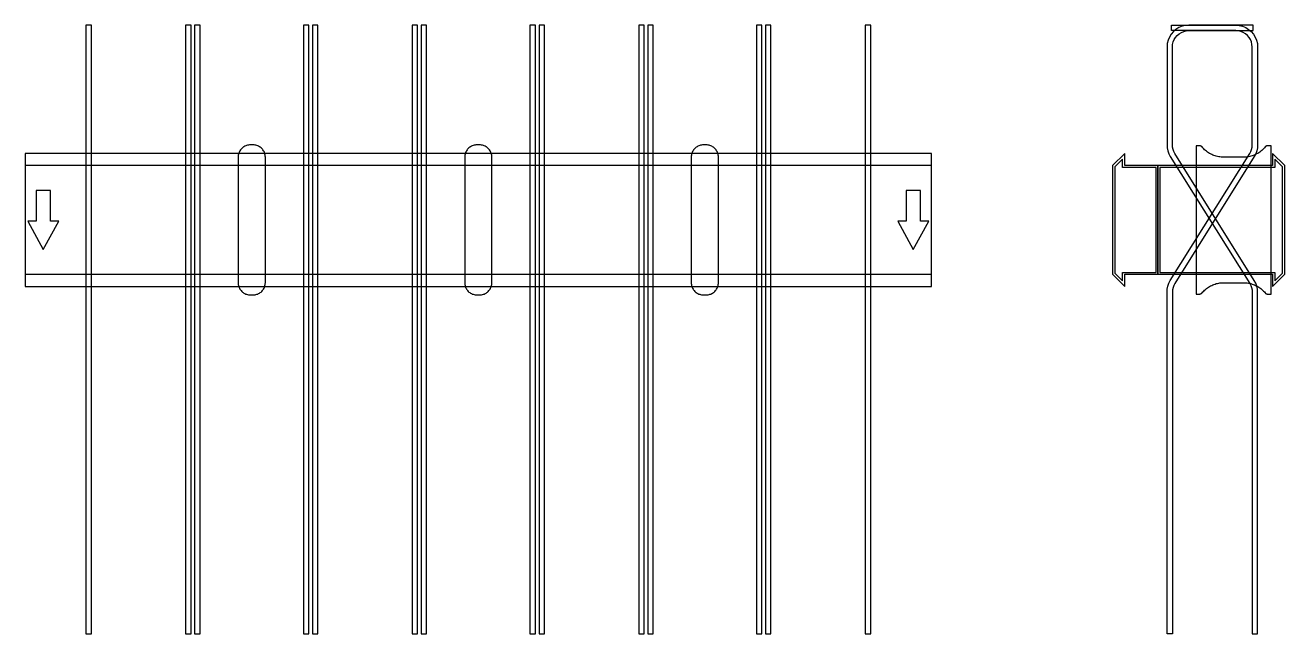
# Model space of a CAD drawing. Extents: x 0 to 1390, y -457 to 215.
import ezdxf

# ---------------------------------------------------------------- set-up
doc = ezdxf.new("R2010")
doc.units = 0
doc.layers.add('Halfen', color=7, linetype='CONTINUOUS')

msp = doc.modelspace()

# ---------------------------------------------------------------- linework, layer by layer
at = {"layer": 'Halfen', "color": 7}
for points in [[(73, -456.927), (73, 214.971), (67, 214.971), (67, -456.927)], [(183, -456.927), (183, 214.971), (177, 214.971), (177, -456.927)], [(193, -456.927), (193, 214.971), (187, 214.971), (187, -456.927)], [(313, -456.927), (313, 214.971), (307, 214.971), (307, -456.927)], [(323, -456.927), (323, 214.971), (317, 214.971), (317, -456.927)], [(433, -456.927), (433, 214.971), (427, 214.971), (427, -456.927)], [(443, -456.927), (443, 214.971), (437, 214.971), (437, -456.927)], [(563, -456.927), (563, 214.971), (557, 214.971), (557, -456.927)], [(573, -456.927), (573, 214.971), (567, 214.971), (567, -456.927)], [(683, -456.927), (683, 214.971), (677, 214.971), (677, -456.927)], [(693, -456.927), (693, 214.971), (687, 214.971), (687, -456.927)], [(813, -456.927), (813, 214.971), (807, 214.971), (807, -456.927)], [(823, -456.927), (823, 214.971), (817, 214.971), (817, -456.927)], [(933, -456.927), (933, 214.971), (927, 214.971), (927, -456.927)], [(1260, -456.898), (1260, -79.686), (1260.234, -76.346), (1260.93, -73.071), (1262.075, -69.925), (1263.647, -66.968), (1351.265, 73.25), (1352.444, 75.467), (1353.303, 77.827), (1353.825, 80.283), (1354, 82.788), (1354, 191), (1353.778, 193.816), (1353.119, 196.562), (1352.038, 199.172), (1350.562, 201.58), (1348.728, 203.728), (1346.58, 205.562), (1344.172, 207.038), (1341.562, 208.119), (1338.816, 208.778), (1336, 209), (1265, 209), (1265, 215), (1336, 215), (1339.754, 214.705), (1343.416, 213.825), (1346.896, 212.384), (1350.107, 210.416), (1352.971, 207.971), (1355.416, 205.107), (1357.384, 201.896), (1358.825, 198.416), (1359.705, 194.754), (1360, 191), (1360, 82.788), (1359.766, 79.448), (1359.07, 76.173), (1357.925, 73.027), (1356.353, 70.07), (1268.735, -70.148), (1267.556, -72.365), (1266.697, -74.725), (1266.175, -77.181), (1266, -79.686), (1266, -456.898)], [(1360, -456.927), (1360, -79.715), (1359.766, -76.375), (1359.07, -73.1), (1357.925, -69.953), (1356.353, -66.997), (1268.735, 73.221), (1267.556, 75.438), (1266.697, 77.798), (1266.175, 80.255), (1266, 82.76), (1266, 190.971), (1266.222, 193.787), (1266.881, 196.534), (1267.962, 199.143), (1269.438, 201.551), (1271.272, 203.699), (1273.42, 205.534), (1275.828, 207.009), (1278.438, 208.09), (1281.184, 208.75), (1284, 208.971), (1355, 208.971), (1355, 214.971), (1284, 214.971), (1280.246, 214.676), (1276.584, 213.797), (1273.104, 212.355), (1269.893, 210.388), (1267.029, 207.942), (1264.584, 205.078), (1262.616, 201.867), (1261.175, 198.388), (1260.295, 194.726), (1260, 190.971), (1260, 82.76), (1260.234, 79.419), (1260.93, 76.144), (1262.075, 72.998), (1263.647, 70.042), (1351.265, -70.177), (1352.444, -72.394), (1353.303, -74.754), (1353.825, -77.21), (1354, -79.715), (1354, -456.927)], [(0, -73.5), (1000, -73.5), (1000, 73.5), (0, 73.5)], [(265, -69.3), (265, -56.8), (265, 69.3), (264.958, 70.359), (264.834, 71.412), (264.627, 72.452), (264.339, 73.472), (263.972, 74.466), (263.529, 75.429), (263.011, 76.354), (262.422, 77.235), (261.765, 78.068), (261.046, 78.846), (260.268, 79.565), (259.435, 80.222), (258.554, 80.811), (257.629, 81.329), (256.666, 81.772), (255.672, 82.139), (254.652, 82.427), (253.612, 82.634), (252.559, 82.758), (251.5, 82.8), (248.5, 82.8), (247.441, 82.758), (246.388, 82.634), (245.348, 82.427), (244.328, 82.139), (243.334, 81.772), (242.371, 81.329), (241.446, 80.811), (240.565, 80.222), (239.732, 79.565), (238.954, 78.846), (238.235, 78.068), (237.578, 77.235), (236.989, 76.354), (236.471, 75.429), (236.028, 74.466), (235.661, 73.472), (235.373, 72.452), (235.166, 71.412), (235.042, 70.359), (235, 69.3), (235, -56.8), (235, -69.3), (235.042, -70.359), (235.166, -71.412), (235.373, -72.452), (235.661, -73.472), (236.028, -74.466), (236.471, -75.429), (236.989, -76.354), (237.578, -77.235), (238.235, -78.068), (238.954, -78.846), (239.732, -79.565), (240.565, -80.222), (241.446, -80.811), (242.371, -81.329), (243.334, -81.772), (244.328, -82.139), (245.348, -82.427), (246.388, -82.634), (247.441, -82.758), (248.5, -82.8), (251.5, -82.8), (252.559, -82.758), (253.612, -82.634), (254.652, -82.427), (255.672, -82.139), (256.666, -81.772), (257.629, -81.329), (258.554, -80.811), (259.435, -80.222), (260.268, -79.565), (261.046, -78.846), (261.765, -78.068), (262.422, -77.235), (263.011, -76.354), (263.529, -75.429), (263.972, -74.466), (264.339, -73.472), (264.627, -72.452), (264.834, -71.412), (264.958, -70.359), (265, -69.3)], [(515, -69.3), (515, -56.8), (515, 69.3), (514.958, 70.359), (514.834, 71.412), (514.627, 72.452), (514.339, 73.472), (513.972, 74.466), (513.529, 75.429), (513.011, 76.354), (512.422, 77.235), (511.765, 78.068), (511.046, 78.846), (510.268, 79.565), (509.435, 80.222), (508.554, 80.811), (507.629, 81.329), (506.666, 81.772), (505.672, 82.139), (504.652, 82.427), (503.612, 82.634), (502.559, 82.758), (501.5, 82.8), (498.5, 82.8), (497.441, 82.758), (496.388, 82.634), (495.348, 82.427), (494.328, 82.139), (493.334, 81.772), (492.371, 81.329), (491.446, 80.811), (490.565, 80.222), (489.732, 79.565), (488.954, 78.846), (488.235, 78.068), (487.578, 77.235), (486.989, 76.354), (486.471, 75.429), (486.028, 74.466), (485.661, 73.472), (485.373, 72.452), (485.166, 71.412), (485.042, 70.359), (485, 69.3), (485, -56.8), (485, -69.3), (485.042, -70.359), (485.166, -71.412), (485.373, -72.452), (485.661, -73.472), (486.028, -74.466), (486.471, -75.429), (486.989, -76.354), (487.578, -77.235), (488.235, -78.068), (488.954, -78.846), (489.732, -79.565), (490.565, -80.222), (491.446, -80.811), (492.371, -81.329), (493.334, -81.772), (494.328, -82.139), (495.348, -82.427), (496.388, -82.634), (497.441, -82.758), (498.5, -82.8), (501.5, -82.8), (502.559, -82.758), (503.612, -82.634), (504.652, -82.427), (505.672, -82.139), (506.666, -81.772), (507.629, -81.329), (508.554, -80.811), (509.435, -80.222), (510.268, -79.565), (511.046, -78.846), (511.765, -78.068), (512.422, -77.235), (513.011, -76.354), (513.529, -75.429), (513.972, -74.466), (514.339, -73.472), (514.627, -72.452), (514.834, -71.412), (514.958, -70.359), (515, -69.3)], [(765, -69.3), (765, -56.8), (765, 69.3), (764.958, 70.359), (764.834, 71.412), (764.627, 72.452), (764.339, 73.472), (763.972, 74.466), (763.529, 75.429), (763.011, 76.354), (762.422, 77.235), (761.765, 78.068), (761.046, 78.846), (760.268, 79.565), (759.435, 80.222), (758.554, 80.811), (757.629, 81.329), (756.666, 81.772), (755.672, 82.139), (754.652, 82.427), (753.612, 82.634), (752.559, 82.758), (751.5, 82.8), (748.5, 82.8), (747.441, 82.758), (746.388, 82.634), (745.348, 82.427), (744.328, 82.139), (743.334, 81.772), (742.371, 81.329), (741.446, 80.811), (740.565, 80.222), (739.732, 79.565), (738.954, 78.846), (738.235, 78.068), (737.578, 77.235), (736.989, 76.354), (736.471, 75.429), (736.028, 74.466), (735.661, 73.472), (735.373, 72.452), (735.166, 71.412), (735.042, 70.359), (735, 69.3), (735, -56.8), (735, -69.3), (735.042, -70.359), (735.166, -71.412), (735.373, -72.452), (735.661, -73.472), (736.028, -74.466), (736.471, -75.429), (736.989, -76.354), (737.578, -77.235), (738.235, -78.068), (738.954, -78.846), (739.732, -79.565), (740.565, -80.222), (741.446, -80.811), (742.371, -81.329), (743.334, -81.772), (744.328, -82.139), (745.348, -82.427), (746.388, -82.634), (747.441, -82.758), (748.5, -82.8), (751.5, -82.8), (752.559, -82.758), (753.612, -82.634), (754.652, -82.427), (755.672, -82.139), (756.666, -81.772), (757.629, -81.329), (758.554, -80.811), (759.435, -80.222), (760.268, -79.565), (761.046, -78.846), (761.765, -78.068), (762.422, -77.235), (763.011, -76.354), (763.529, -75.429), (763.972, -74.466), (764.339, -73.472), (764.627, -72.452), (764.834, -71.412), (764.958, -70.359), (765, -69.3)], [(1250, -60), (1250, 60), (1213.5, 60), (1213.5, 73.5), (1200, 60), (1200, -60), (1213.5, -73.5), (1213.5, -60)], [(1390, -60), (1390, 60), (1376.5, 73.5), (1376.5, 60), (1250, 60), (1250, -60), (1376.5, -60), (1376.5, -73.5)], [(1375, -81.8), (1375, 81.8), (1371, 81.8), (1370.846, 81.797), (1370.691, 81.786), (1370.538, 81.769), (1370.385, 81.746), (1370.234, 81.715), (1370.084, 81.678), (1369.936, 81.634), (1369.789, 81.584), (1369.646, 81.527), (1369.505, 81.464), (1369.366, 81.395), (1369.231, 81.32), (1369.1, 81.239), (1368.972, 81.153), (1368.848, 81.06), (1368.728, 80.963), (1368.613, 80.86), (1368.502, 80.752), (1368.397, 80.639), (1368.296, 80.522), (1367.41, 79.491), (1366.479, 78.5), (1365.505, 77.551), (1364.491, 76.646), (1363.437, 75.787), (1362.347, 74.975), (1361.222, 74.211), (1360.064, 73.499), (1358.876, 72.838), (1357.66, 72.23), (1356.418, 71.676), (1355.153, 71.178), (1353.867, 70.736), (1352.563, 70.351), (1351.243, 70.024), (1349.911, 69.756), (1348.567, 69.547), (1347.216, 69.397), (1345.859, 69.307), (1344.5, 69.277), (1322.5, 69.277), (1321.141, 69.307), (1319.784, 69.397), (1318.433, 69.547), (1317.089, 69.756), (1315.757, 70.024), (1314.437, 70.351), (1313.133, 70.736), (1311.847, 71.178), (1310.582, 71.676), (1309.34, 72.23), (1308.124, 72.838), (1306.936, 73.499), (1305.778, 74.211), (1304.653, 74.975), (1303.563, 75.787), (1302.509, 76.646), (1301.495, 77.551), (1300.521, 78.5), (1299.59, 79.491), (1298.704, 80.522), (1298.603, 80.639), (1298.498, 80.752), (1298.387, 80.86), (1298.272, 80.963), (1298.152, 81.06), (1298.028, 81.153), (1297.9, 81.239), (1297.769, 81.32), (1297.634, 81.395), (1297.495, 81.464), (1297.354, 81.527), (1297.211, 81.584), (1297.064, 81.634), (1296.916, 81.678), (1296.766, 81.715), (1296.615, 81.746), (1296.462, 81.769), (1296.309, 81.786), (1296.154, 81.797), (1296, 81.8), (1292, 81.8), (1292, -81.8), (1296, -81.8), (1296.154, -81.797), (1296.309, -81.786), (1296.462, -81.769), (1296.615, -81.746), (1296.766, -81.715), (1296.916, -81.678), (1297.064, -81.634), (1297.211, -81.584), (1297.354, -81.527), (1297.495, -81.464), (1297.634, -81.395), (1297.769, -81.32), (1297.9, -81.239), (1298.028, -81.153), (1298.152, -81.06), (1298.272, -80.963), (1298.387, -80.86), (1298.498, -80.752), (1298.603, -80.639), (1298.704, -80.522), (1299.59, -79.491), (1300.521, -78.5), (1301.495, -77.551), (1302.509, -76.646), (1303.563, -75.787), (1304.653, -74.975), (1305.778, -74.211), (1306.936, -73.499), (1308.124, -72.838), (1309.34, -72.23), (1310.582, -71.676), (1311.847, -71.178), (1313.133, -70.736), (1314.437, -70.351), (1315.757, -70.024), (1317.089, -69.756), (1318.433, -69.547), (1319.784, -69.397), (1321.141, -69.307), (1322.5, -69.277), (1344.5, -69.277), (1345.859, -69.307), (1347.216, -69.397), (1348.567, -69.547), (1349.911, -69.756), (1351.243, -70.024), (1352.563, -70.351), (1353.867, -70.736), (1355.153, -71.178), (1356.418, -71.676), (1357.66, -72.23), (1358.876, -72.838), (1360.064, -73.499), (1361.222, -74.211), (1362.347, -74.975), (1363.437, -75.787), (1364.491, -76.646), (1365.505, -77.551), (1366.479, -78.5), (1367.41, -79.491), (1368.296, -80.522), (1368.397, -80.639), (1368.502, -80.752), (1368.613, -80.86), (1368.728, -80.963), (1368.848, -81.06), (1368.972, -81.153), (1369.1, -81.239), (1369.231, -81.32), (1369.366, -81.395), (1369.505, -81.464), (1369.646, -81.527), (1369.789, -81.584), (1369.936, -81.634), (1370.084, -81.678), (1370.234, -81.715), (1370.385, -81.746), (1370.538, -81.769), (1370.691, -81.786), (1370.846, -81.797), (1371, -81.8)], [(0, -60), (1000, -60), (1000, 60), (0, 60)], [(1248, -58), (1248, 58), (1211, 58), (1211, 67.25), (1202.5, 58.75), (1202.5, -58.75), (1211, -67.25), (1211, -58)], [(1387.5, -58.75), (1387.5, 58.75), (1379, 67.25), (1379, 58), (1252, 58), (1252, -58), (1379, -58), (1379, -67.25)], [(20, -32.5), (37, -1.5), (28, -1.5), (28, 32.5), (12, 32.5), (12, -1.5), (3, -1.5)], [(980, -32.5), (997, -1.5), (988, -1.5), (988, 32.5), (972, 32.5), (972, -1.5), (963, -1.5)]]:
    msp.add_lwpolyline(points, close=True, dxfattribs=at)

doc.saveas('drawing.dxf')
